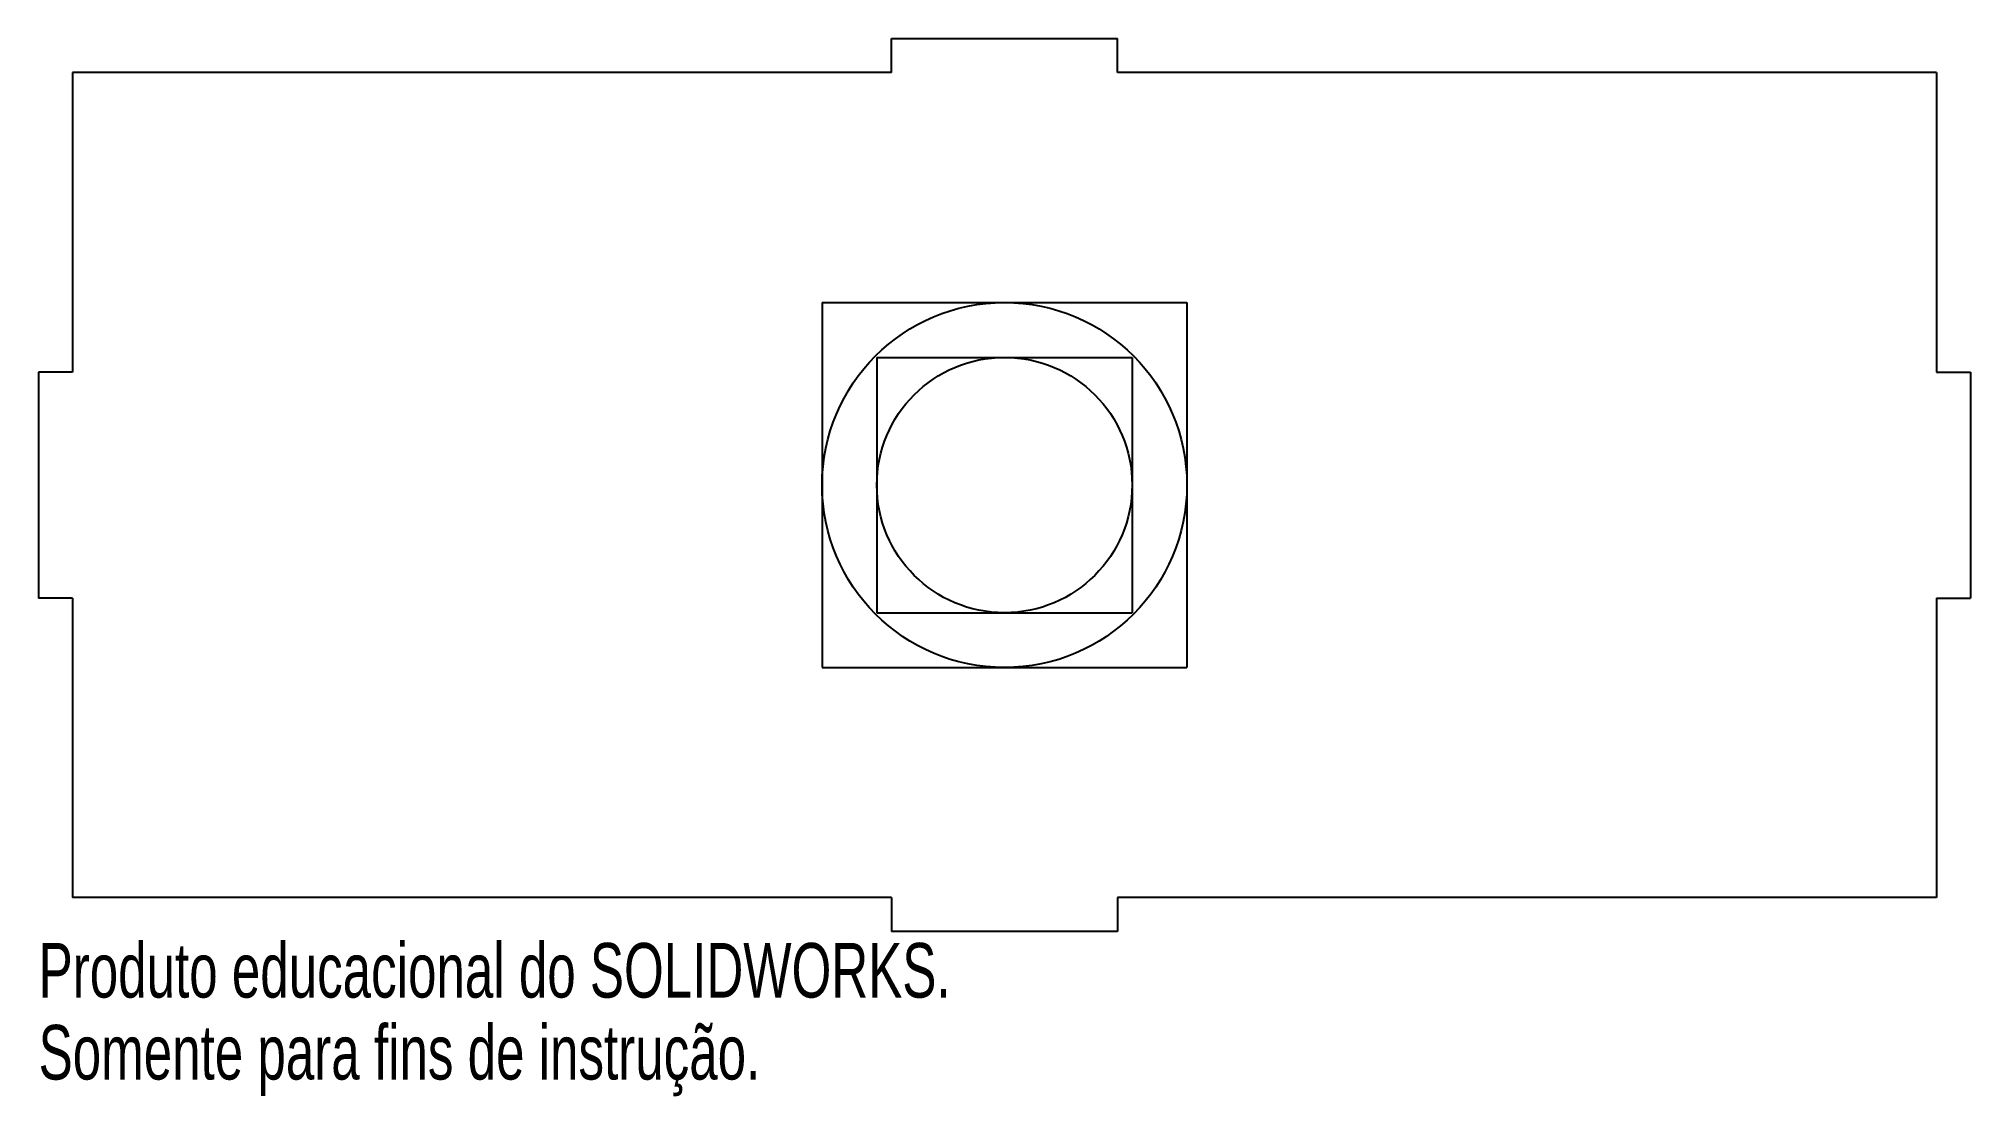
# Model space of a CAD drawing. Header units: millimetres. Extents: x -8.6 to 8.6, y -5.4 to 4.
import ezdxf

# ---------------------------------------------------------------- set-up
doc = ezdxf.new("R2010")
doc.units = ezdxf.units.MM
doc.styles.add('SLDTEXTSTYLE0', font='TXT', dxfattribs={"width": 0.7})

msp = doc.modelspace()

# ---------------------------------------------------------------- linework, layer by layer
at = {"color": 7, "linetype": 'Continuous', "lineweight": 25}
for p, q in [((-1, 3.65), (-1, 3.95)), ((-1, 3.95), (1, 3.95)), ((1, 3.65), (1, 3.95)), ((-8.25, 3.65), (-8.25, 1)), ((-1, 3.65), (-8.25, 3.65)), ((8.25, 3.65), (1, 3.65)), ((8.25, 3.65), (8.25, 1)), ((-8.55, 1), (-8.55, -1)), ((-8.25, 1), (-8.55, 1)), ((8.25, 1), (8.55, 1)), ((8.55, 1), (8.55, -1)), ((-8.25, -1), (-8.55, -1)), ((-8.25, -1), (-8.25, -3.65)), ((8.25, -1), (8.55, -1)), ((8.25, -1), (8.25, -3.65)), ((-1, -3.65), (-8.25, -3.65)), ((-1, -3.65), (-1, -3.95)), ((8.25, -3.65), (1, -3.65)), ((1, -3.65), (1, -3.95)), ((1, -3.95), (-1, -3.95))]:
    msp.add_line(p, q, dxfattribs=at)
at = {"color": 7, "linetype": 'Continuous'}
for p, q in [((-1.615, 1.615), (1.615, 1.615)), ((-1.615, 1.615), (-1.615, -1.615)), ((1.615, 1.615), (1.615, -1.615)), ((-1.13, 1.13), (1.13, 1.13)), ((-1.13, 1.13), (-1.13, -1.13)), ((1.13, 1.13), (1.13, -1.13)), ((-1.13, -1.13), (1.13, -1.13)), ((-1.615, -1.615), (1.615, -1.615))]:
    msp.add_line(p, q, dxfattribs=at)
for radius in [1.615, 1.13]:
    msp.add_circle((0, 0), radius, dxfattribs=at)

# ---------------------------------------------------------------- texts
at = {"color": 7, "linetype": 'Continuous', "char_height": 0.48336, "attachment_point": 1, "style": 'SLDTEXTSTYLE0'}
for s, insert in [('Produto educacional do SOLIDWORKS.', (-8.55, -4.052)), ('Somente para fins de instrução.', (-8.55, -4.777))]:
    msp.add_mtext(s, dxfattribs=dict(at, insert=insert))

doc.saveas('drawing.dxf')
